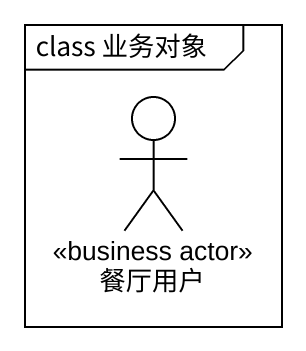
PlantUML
@startuml
mainframe class 业务对象
actor 餐厅用户 <<business actor>>
@enduml
